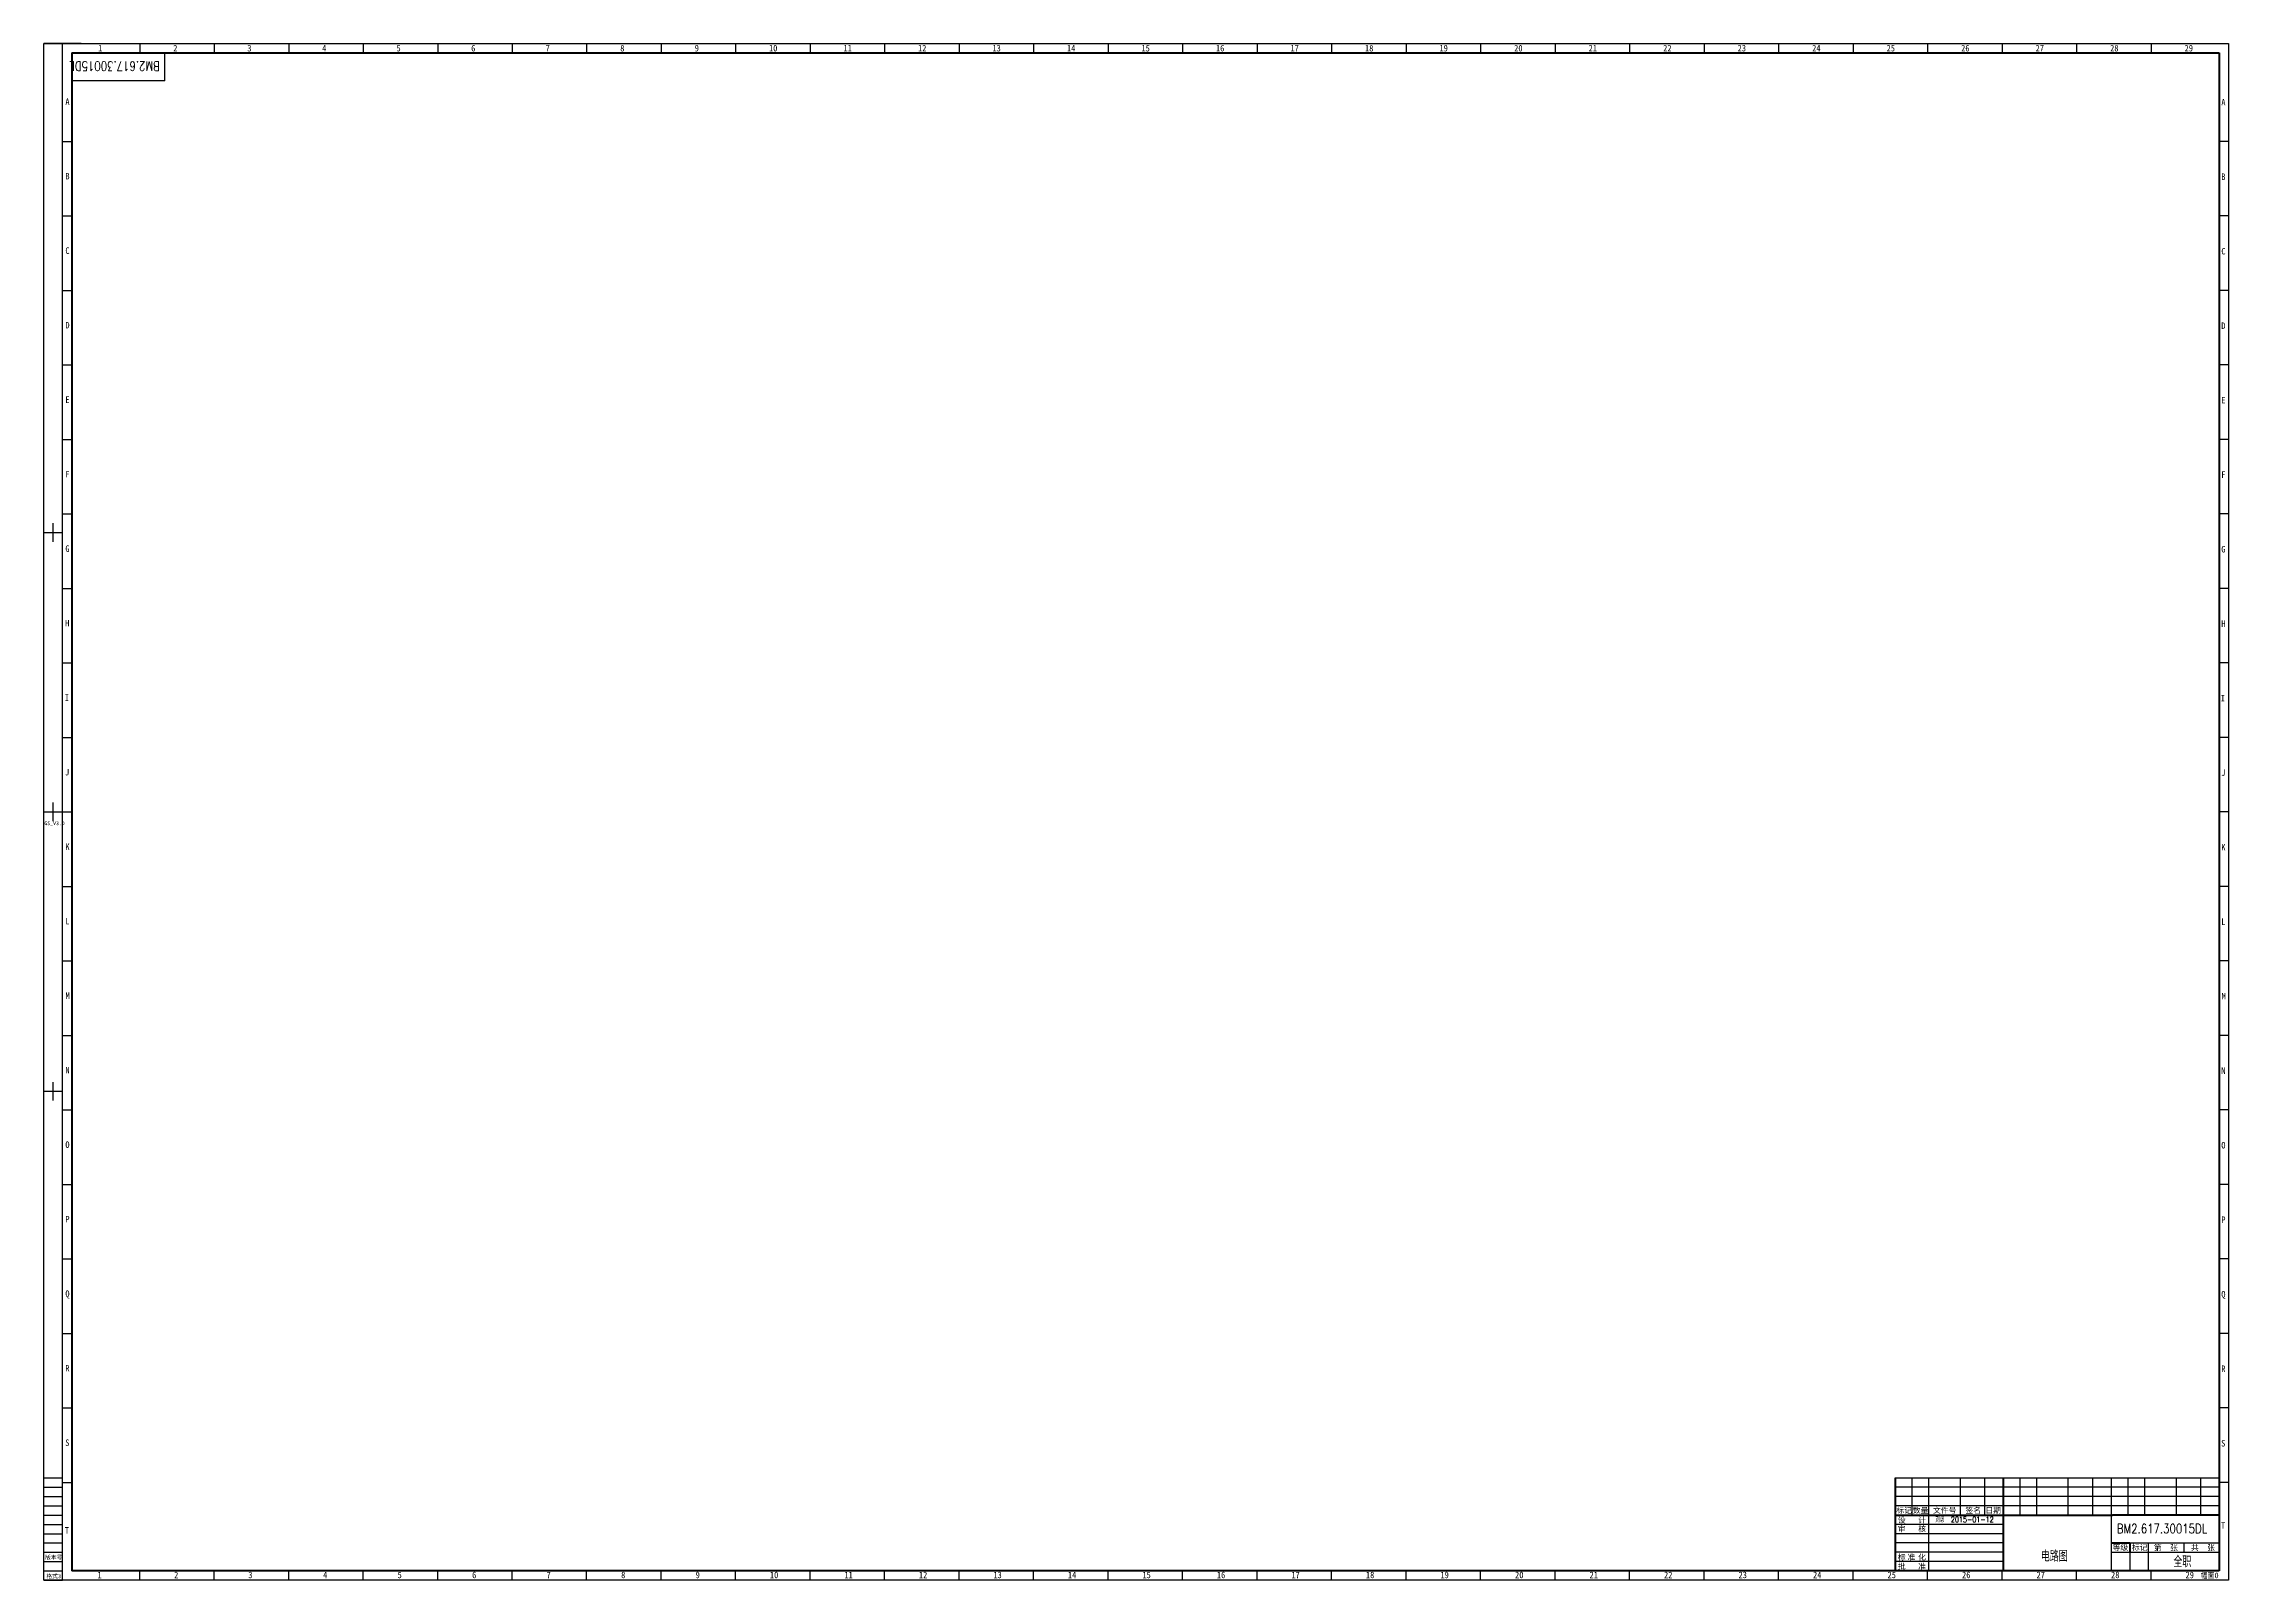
# Model space of a CAD drawing. Header units: inches. Extents: x -3640 to 2054, y -2291 to 954.
# Drawn here: x -3640 to -2467, y -280 to 545 of the extents above; entities that cross this region are included whole.
import ezdxf
from ezdxf.enums import TextEntityAlignment as Align

# ---------------------------------------------------------------- set-up
doc = ezdxf.new("R2010")
doc.units = ezdxf.units.IN
doc.header["$MEASUREMENT"] = 0
doc.styles.add('L', font='ROMANC.shx', dxfattribs={"width": 0.8, "bigfont": 'gbcbig.shx'})
doc.styles.get("Standard").update_dxf_attribs({"font": ''})
doc.styles.get('Standard').set_extended_font_data('SimSun')

# ---------------------------------------------------------------- blocks, each defined once
blk = doc.blocks.new('电路图A0')
for p, q in [((0, 0), (0, 825)), ((0, 825), (1173, 825)), ((0, 825), (10, 825)), ((0, 825), (10, 825)), ((20, 825), (0, 825)), ((0, 825), (10, 825)), ((0, 825), (10, 825)), ((10, 825), (20, 825)), ((10, 0), (10, 825)), ((10, 825), (15, 825)), ((10, 825), (51.5, 825)), ((51.5, 825), (51.5, 820)), ((91.5, 825), (91.5, 820)), ((91.5, 825), (91.5, 820)), ((131.5, 825), (131.5, 820)), ((171.5, 825), (171.5, 820)), ((211.5, 825), (211.5, 820)), ((251.5, 825), (251.5, 820)), ((291.5, 825), (291.5, 820)), ((331.5, 825), (331.5, 820)), ((371.5, 825), (371.5, 820)), ((411.5, 825), (411.5, 820)), ((451.5, 825), (451.5, 820)), ((491.5, 825), (491.5, 820)), ((531.5, 825), (531.5, 820)), ((571.5, 825), (571.5, 820)), ((611.5, 825), (611.5, 820)), ((651.5, 825), (651.5, 820)), ((691.5, 825), (691.5, 820)), ((731.5, 825), (731.5, 820)), ((771.5, 825), (771.5, 820)), ((811.5, 825), (811.5, 820)), ((851.5, 825), (851.5, 820)), ((891.5, 825), (891.5, 820)), ((931.5, 825), (931.5, 820)), ((971.5, 825), (971.5, 820)), ((1011.5, 825), (1011.5, 820)), ((1051.5, 825), (1051.5, 820)), ((1091.5, 825), (1091.5, 820)), ((1131.5, 825), (1131.5, 820)), ((1173, 825), (1173, 0)), ((65, 805), (65, 820)), ((65, 805), (15, 805)), ((10, 772.5), (15, 772.5)), ((1173, 772.5), (1168, 772.5)), ((10, 732.5), (15, 732.5)), ((1173, 732.5), (1168, 732.5)), ((10, 692.5), (15, 692.5)), ((1173, 692.5), (1168, 692.5)), ((10, 652.5), (15, 652.5)), ((1173, 652.5), (1168, 652.5)), ((10, 612.5), (15, 612.5)), ((1173, 612.5), (1168, 612.5)), ((5, 557.5), (5, 567.5)), ((10, 572.5), (15, 572.5)), ((1173, 572.5), (1168, 572.5)), ((0, 562.5), (10, 562.5)), ((10, 532.5), (15, 532.5)), ((1173, 532.5), (1168, 532.5)), ((10, 492.5), (15, 492.5)), ((1173, 492.5), (1168, 492.5)), ((10, 452.5), (15, 452.5)), ((1173, 452.5), (1168, 452.5)), ((0, 412.5), (10, 412.5)), ((5, 407.5), (5, 417.5)), ((5, 412.5), (5, 412.5)), ((10, 412.5), (15, 412.5)), ((1173, 412.5), (1168, 412.5)), ((10, 372.5), (15, 372.5)), ((1173, 372.5), (1168, 372.5)), ((10, 332.5), (15, 332.5)), ((1173, 332.5), (1168, 332.5)), ((10, 292.5), (15, 292.5)), ((1173, 292.5), (1168, 292.5)), ((0, 0), (0, 262.5)), ((0, 262.5), (10, 262.5)), ((5, 257.5), (5, 267.5)), ((10, 252.5), (15, 252.5)), ((1173, 252.5), (1168, 252.5)), ((10, 212.5), (15, 212.5)), ((1173, 212.5), (1168, 212.5)), ((10, 172.5), (15, 172.5)), ((1173, 172.5), (1168, 172.5)), ((10, 132.5), (15, 132.5)), ((1173, 132.5), (1168, 132.5)), ((10, 92.5), (15, 92.5)), ((10, 92.5), (15, 92.5)), ((1173, 92.5), (1168, 92.5)), ((1173, 92.5), (1168, 92.5)), ((0, 55), (10, 55)), ((0, 50), (10, 50)), ((10, 52.5), (15, 52.5)), ((1003, 55), (1003, 35)), ((1012, 55), (1012, 5)), ((1119, 55), (1119, 35)), ((1128, 55), (1128, 35)), ((1145, 55), (1145, 35)), ((1158, 55), (1158, 35)), ((1173, 52.5), (1168, 52.5)), ((0, 45), (10, 45)), ((0, 40), (10, 40)), ((0, 35), (10, 35)), ((0, 30), (0, 30)), ((0, 30), (10, 30)), ((0, 25), (0, 25)), ((0, 25), (10, 25)), ((0, 20), (10, 20)), ((0, 15), (10, 15)), ((1134.9, 15.7), (1134.9, 17.3)), ((0, 10), (10, 10)), ((0, 0), (0, 5)), ((0, 5), (10, 5)), ((51.5, 0), (51.5, 5)), ((91.5, 0), (91.5, 5)), ((91.5, 0), (91.5, 5)), ((131.5, 0), (131.5, 5)), ((171.5, 0), (171.5, 5)), ((211.5, 0), (211.5, 5)), ((251.5, 0), (251.5, 5)), ((291.5, 0), (291.5, 5)), ((331.5, 0), (331.5, 5)), ((371.5, 0), (371.5, 5)), ((411.5, 0), (411.5, 5)), ((451.5, 0), (451.5, 5)), ((491.5, 0), (491.5, 5)), ((531.5, 0), (531.5, 5)), ((571.5, 0), (571.5, 5)), ((611.5, 0), (611.5, 5)), ((651.5, 0), (651.5, 5)), ((691.5, 0), (691.5, 5)), ((731.5, 0), (731.5, 5)), ((771.5, 0), (771.5, 5)), ((811.5, 0), (811.5, 5)), ((851.5, 0), (851.5, 5)), ((891.5, 0), (891.5, 5)), ((931.5, 0), (931.5, 5)), ((971.5, 0), (971.5, 5)), ((1011.5, 0), (1011.5, 5)), ((1051.5, 0), (1051.5, 5)), ((1091.5, 0), (1091.5, 5)), ((1131.5, 0), (1131.5, 5)), ((1173, 0), (0, 0)), ((0, 0), (10, 0)), ((0, 0), (0, 0))]:
    blk.add_line(p, q)
at = {"lineweight": 50}
for p, q in [((15, 820), (15, 5)), ((15, 820), (1168, 820)), ((1168, 820), (1168, 5)), ((994, 55), (994, 5)), ((1052, 55), (1052, 5)), ((994, 35), (1110.7, 35)), ((1168.1, 35), (1110.7, 35)), ((1110, 20), (1120, 20)), ((1120, 20), (1120, 15)), ((1168, 5), (15, 5))]:
    blk.add_line(p, q, dxfattribs=at)
at = {"lineweight": 25}
for p, q in [((10, 21.7), (10, 51.4)), ((10, 21.7), (10, 51.4)), ((994, 55), (1168, 55)), ((1168, 50), (994, 50)), ((1029, 55), (1029, 35)), ((1042, 55), (1042, 35)), ((1061, 55), (1061, 35)), ((1070, 55), (1070, 35)), ((1087, 35), (1087, 55)), ((1100, 55), (1100, 35)), ((1100, 55), (1110, 55)), ((1110, 55), (1110, 5)), ((1168, 5), (1168, 55)), ((1168, 45), (994, 45)), ((1168, 40), (994, 40)), ((1052, 30), (994, 30)), ((1052, 25), (994, 25)), ((1110, 35), (1110, 20)), ((1130.7, 35), (1149.7, 35)), ((10, 0), (10, 21.7)), ((1052, 20), (994, 20)), ((1052, 15), (994, 15)), ((1110, 20), (1168, 20)), ((1110, 20), (1110, 15)), ((1110, 19.9), (1120, 19.9)), ((1110, 15), (1168, 15)), ((1120, 20), (1130, 20)), ((1120, 19.9), (1120, 4.9)), ((1130, 20), (1130, 5)), ((1130, 20), (1149, 20)), ((1149, 20), (1149, 15)), ((1052, 10), (994, 10)), ((994, 5), (1168, 5)), ((0, 0), (10, 0)), ((10, 0), (10, 0)), ((10, 0), (10, 0))]:
    blk.add_line(p, q, dxfattribs=at)
at = {"width": 0.9}
for s, height, p in [('1', 3.5, (29.2, 820.8)), ('2', 3.5, (69.5, 820.8)), ('3', 3.5, (109.3, 820.8)), ('4', 3.5, (149.5, 820.8)), ('5', 3.5, (189.4, 820.8)), ('6', 3.5, (229.5, 820.8)), ('7', 3.5, (269.5, 820.8)), ('8', 3.5, (309.5, 820.8)), ('9', 3.5, (349.5, 820.8)), ('10', 3.5, (389.4, 820.8)), ('11', 3.5, (429.4, 820.8)), ('12', 3.5, (469.4, 820.8)), ('13', 3.5, (509.4, 820.8)), ('14', 3.5, (549.4, 820.8)), ('15', 3.5, (589.4, 820.8)), ('16', 3.5, (629.4, 820.8)), ('17', 3.5, (669.4, 820.8)), ('18', 3.5, (709.4, 820.8)), ('19', 3.5, (749.4, 820.8)), ('20', 3.5, (789.5, 820.8)), ('21', 3.5, (829.5, 820.8)), ('22', 3.5, (869.5, 820.8)), ('23', 3.5, (909.5, 820.8)), ('24', 3.5, (949.5, 820.8)), ('25', 3.5, (989.5, 820.8)), ('26', 3.5, (1029.5, 820.8)), ('27', 3.5, (1069.5, 820.8)), ('28', 3.5, (1109.5, 820.8)), ('29', 3.5, (1149.5, 820.8)), ('A', 3.5, (11.6, 792.1)), ('A', 3.5, (1169.2, 791.8)), ('B', 3.5, (11.6, 752.1)), ('B', 3.5, (1169.2, 751.8)), ('C', 3.5, (11.6, 712.1)), ('C', 3.5, (1169.2, 711.8)), ('D', 3.5, (11.6, 672.1)), ('D', 3.5, (1169.2, 671.8)), ('E', 3.5, (11.6, 632.1)), ('E', 3.5, (1169.2, 631.8)), ('F', 3.5, (11.6, 592.1)), ('F', 3.5, (1169.2, 591.8)), ('G', 3.5, (11.6, 552.1)), ('G', 3.5, (1169.2, 551.8)), ('H', 3.5, (11.5, 512.1)), ('H', 3.5, (1169.2, 511.8)), ('I', 3.5, (11.3, 472.1)), ('I', 3.5, (1168.9, 471.8)), ('J', 3.5, (11.4, 432.1)), ('J', 3.5, (1169.1, 431.8)), ('K', 3.5, (11.6, 392.1)), ('K', 3.5, (1169.2, 391.8)), ('L', 3.5, (11.6, 352.1)), ('L', 3.5, (1169.2, 351.8)), ('M', 3.5, (11.7, 312.1)), ('M', 3.5, (1169.4, 311.8)), ('N', 3.5, (11.6, 272.1)), ('N', 3.5, (1169.2, 271.8)), ('O', 3.5, (11.6, 232.1)), ('O', 3.5, (1169.2, 231.8)), ('P', 3.5, (11.6, 192.1)), ('P', 3.5, (1169.2, 191.8)), ('Q', 3.5, (11.6, 152.1)), ('Q', 3.5, (1169.2, 151.8)), ('R', 3.5, (11.6, 112.1)), ('R', 3.5, (1169.2, 111.8)), ('S', 3.5, (11.5, 72.1)), ('S', 3.5, (1169.1, 71.8)), ('T', 3.5, (11.3, 25)), ('T', 3.5, (1169, 27.6)), ('1', 3.5, (28.8, 1.1)), ('2', 3.5, (70, 1.1)), ('3', 3.5, (109.8, 1.1)), ('4', 3.5, (150, 1.1)), ('5', 3.5, (190, 1.1)), ('6', 3.5, (230, 1.1)), ('7', 3.5, (270, 1.1)), ('8', 3.5, (310, 1.1)), ('9', 3.5, (350, 1.1)), ('10', 3.5, (389.9, 1.1)), ('11', 3.5, (429.9, 1.1)), ('12', 3.5, (469.9, 1.1)), ('13', 3.5, (509.9, 1.1)), ('14', 3.5, (549.9, 1.1)), ('15', 3.5, (589.9, 1.1)), ('16', 3.5, (629.9, 1.1)), ('17', 3.5, (669.9, 1.1)), ('18', 3.5, (709.9, 1.1)), ('19', 3.5, (749.9, 1.1)), ('20', 3.5, (790, 1.1)), ('21', 3.5, (830, 1.1)), ('22', 3.5, (870, 1.1)), ('23', 3.5, (910, 1.1)), ('24', 3.5, (950, 1.1)), ('25', 3.5, (990, 1.1)), ('26', 3.5, (1030, 1.1)), ('27', 3.5, (1070, 1.1)), ('28', 3.5, (1110, 1.1)), ('29', 3.5, (1150, 1.1)), ('幅面0', 3, (1158, 1.1))]:
    blk.add_text(s, height=height, dxfattribs=at).set_placement(p)
for s, height, p in [('GS_V3.0', 2, (0.3, 405.4)), ('标记', 3, (994.7, 36)), ('数量', 3, (1003.5, 36)), ('文件号', 3, (1014.4, 36)), ('签名', 3, (1031.8, 36)), ('日期', 3, (1042.5, 36)), ('设   计', 3, (995.5, 30.8)), ('审   核', 3, (995.5, 26.1)), ('版本号', 2.2, (0.7, 11.2)), ('标   化', 3, (995.5, 10.9)), ('准', 3, (1000.7, 10.9)), ('等级', 3, (1110.8, 16.1)), ('标记', 3, (1121.2, 16.1)), ('第  张 ', 3, (1133, 16)), ('共  张', 3, (1152.9, 16)), ('格式3', 2.2, (1.4, 1.1)), ('批   准', 3, (995.5, 6))]:
    blk.add_text(s, height=height).set_placement(p)
blk = doc.blocks.new('FRAME2-A0')
blk.add_blockref('电路图A0', (0, 0))
at = {"style": 'L', "width": 0.8}
blk.add_attdef('产品编号2', (62.3, 815.4), '', height=5, rotation=180, dxfattribs=at)
for tag, p, height in [('设计师', (1015.7, 31.1), 3), ('产品编号1', (1113.1, 25.2), 5), ('关重件', (1143.5, 7), 6)]:
    blk.add_attdef(tag, p, '', height=height, dxfattribs=at)
blk.add_attdef('产品名称', text='', height=6, dxfattribs=at).set_placement((1079.5, 10), align=Align.CENTER)

msp = doc.modelspace()

# ---------------------------------------------------------------- block references
msp.add_blockref('FRAME2-A0', (-3640.1, -279.9)).add_auto_attribs({'产品名称': '电路图', '产品编号1': 'BM2.617.30015DL', '关重件': '全职', '产品编号2': 'BM2.617.30015DL', '设计师': '刘漾  2015-01-12'})

doc.saveas('drawing.dxf')
